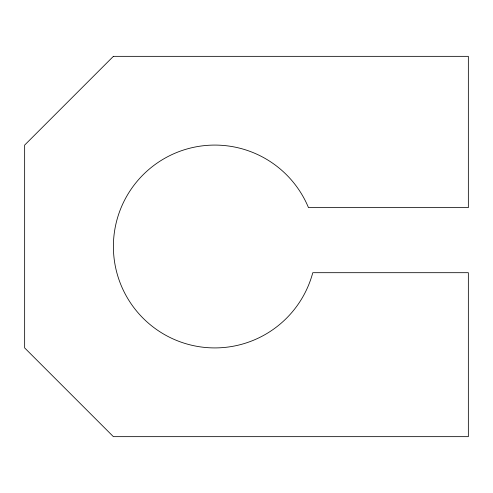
<?xml version="1.0" encoding="UTF-8"?>
<svg xmlns="http://www.w3.org/2000/svg" width="493" height="493" viewBox="0 0 493 493"><rect width="100%" height="100%" fill="white"/><g stroke="black" fill="none" stroke-linecap="round" stroke-linejoin="round"><path stroke-width="0.74" d="M113.39 56.344L24.65 145.084L24.65 347.916L113.39 436.656L468.35 436.656L468.35 272.691L312.784 272.691A101.416 101.416 0 0 1 160.367 332.066A101.416 101.416 0 0 1 149.57 168.852A101.416 101.416 0 0 1 308.482 207.633L468.35 207.633L468.35 56.344L113.39 56.344"/></g></svg>
